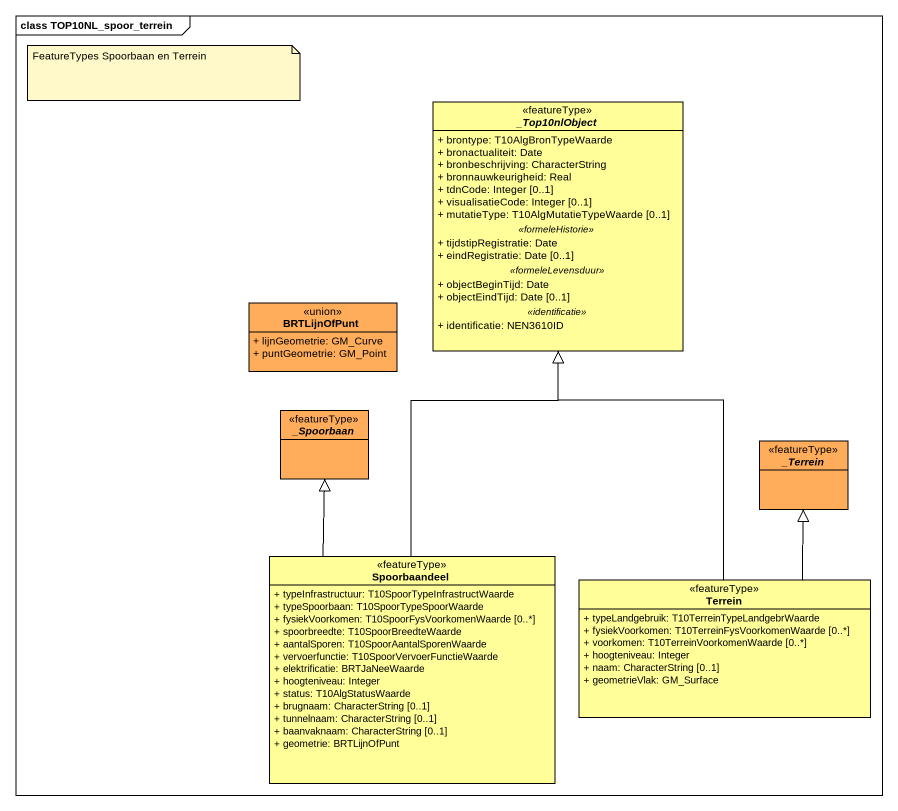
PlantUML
@startuml
mainframe class TOP10NL_spoor_terrein
hide circle
hide empty members
skinparam classAttributeIconSize 0
abstract class "_Top10nlObject" as Top10nlObject <<featureType>> #FFFE99 {
  + brontype: T10AlgBronTypeWaarde
  + bronactualiteit: Date
  + bronbeschrijving: CharacterString
  + bronnauwkeurigheid: Real
  + tdnCode: Integer [0..1]
  + visualisatieCode: Integer [0..1]
  + mutatieType: T10AlgMutatieTypeWaarde [0..1]
  .. <<formeleHistorie>> ..
  + tijdstipRegistratie: Date
  + eindRegistratie: Date [0..1]
  .. <<formeleLevensduur>> ..
  + objectBeginTijd: Date
  + objectEindTijd: Date [0..1]
  .. <<identificatie>> ..
  + identificatie: NEN3610ID
}
class BRTLijnOfPunt <<union>> #FFAD5B {
  + lijnGeometrie: GM_Curve
  + puntGeometrie: GM_Point
}
abstract class "_Spoorbaan" as Spoorbaan <<featureType>> #FFAD5B
abstract class "_Terrein" as Terrein <<featureType>> #FFAD5B
class Spoorbaandeel <<featureType>> #FFFE99 {
  + typeInfrastructuur: T10SpoorTypeInfrastructWaarde
  + typeSpoorbaan: T10SpoorTypeSpoorWaarde
  + fysiekVoorkomen: T10SpoorFysVoorkomenWaarde [0..*]
  + spoorbreedte: T10SpoorBreedteWaarde
  + aantalSporen: T10SpoorAantalSporenWaarde
  + vervoerfunctie: T10SpoorVervoerFunctieWaarde
  + elektrificatie: BRTJaNeeWaarde
  + hoogteniveau: Integer
  + status: T10AlgStatusWaarde
  + brugnaam: CharacterString [0..1]
  + tunnelnaam: CharacterString [0..1]
  + baanvaknaam: CharacterString [0..1]
  + geometrie: BRTLijnOfPunt
}
class "Terrein" as Terrein_2 <<featureType>> #FFFE99 {
  + typeLandgebruik: T10TerreinTypeLandgebrWaarde
  + fysiekVoorkomen: T10TerreinFysVoorkomenWaarde [0..*]
  + voorkomen: T10TerreinVoorkomenWaarde [0..*]
  + hoogteniveau: Integer
  + naam: CharacterString [0..1]
  + geometrieVlak: GM_Surface
}
Spoorbaandeel -up-|> Top10nlObject
Spoorbaandeel -up-|> Spoorbaan
Terrein_2 -up-|> Top10nlObject
Terrein_2 -up-|> Terrein
note as N1
  FeatureTypes Spoorbaan en Terrein
end note
@enduml
